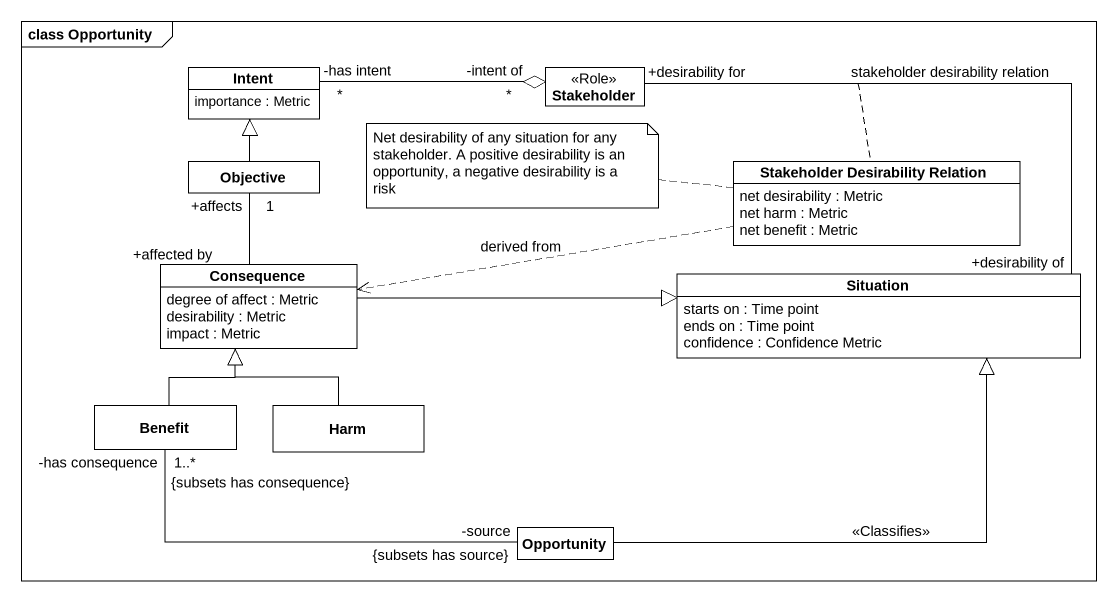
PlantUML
@startuml
mainframe class Opportunity
hide circle
hide empty members
class Intent {
  importance : Metric
}
class Stakeholder <<Role>>
class Objective
class "Stakeholder Desirability Relation" as Stakeholder_Desirability {
  net desirability : Metric
  net harm : Metric
  net benefit : Metric
}
class Consequence {
  degree of affect : Metric
  desirability : Metric
  impact : Metric
}
class Situation {
  starts on : Time point
  ends on : Time point
  confidence : Confidence Metric
}
class Benefit
class Harm
class Opportunity
Stakeholder "-intent of\n*" o-left- "-has intent\n*" Intent
Stakeholder "+desirability for" -- "+desirability of" Situation : stakeholder desirability relation
(Stakeholder, Situation) .. Stakeholder_Desirability
Objective -up-|> Intent
Stakeholder_Desirability .left.> Consequence : derived from
Consequence "+affected by" -up- "+affects\n1" Objective
Consequence -right-|> Situation
Benefit -up-|> Consequence
Harm -up-|> Consequence
Opportunity -up-|> Situation : <<Classifies>>
Opportunity "-source\n{subsets has source}" -left- "-has consequence\n1..*\n{subsets has consequence}" Benefit
note left of Stakeholder_Desirability : Net desirability of any situation for any stakeholder. A positive desirability is an opportunity, a negative desirability is a risk
@enduml
